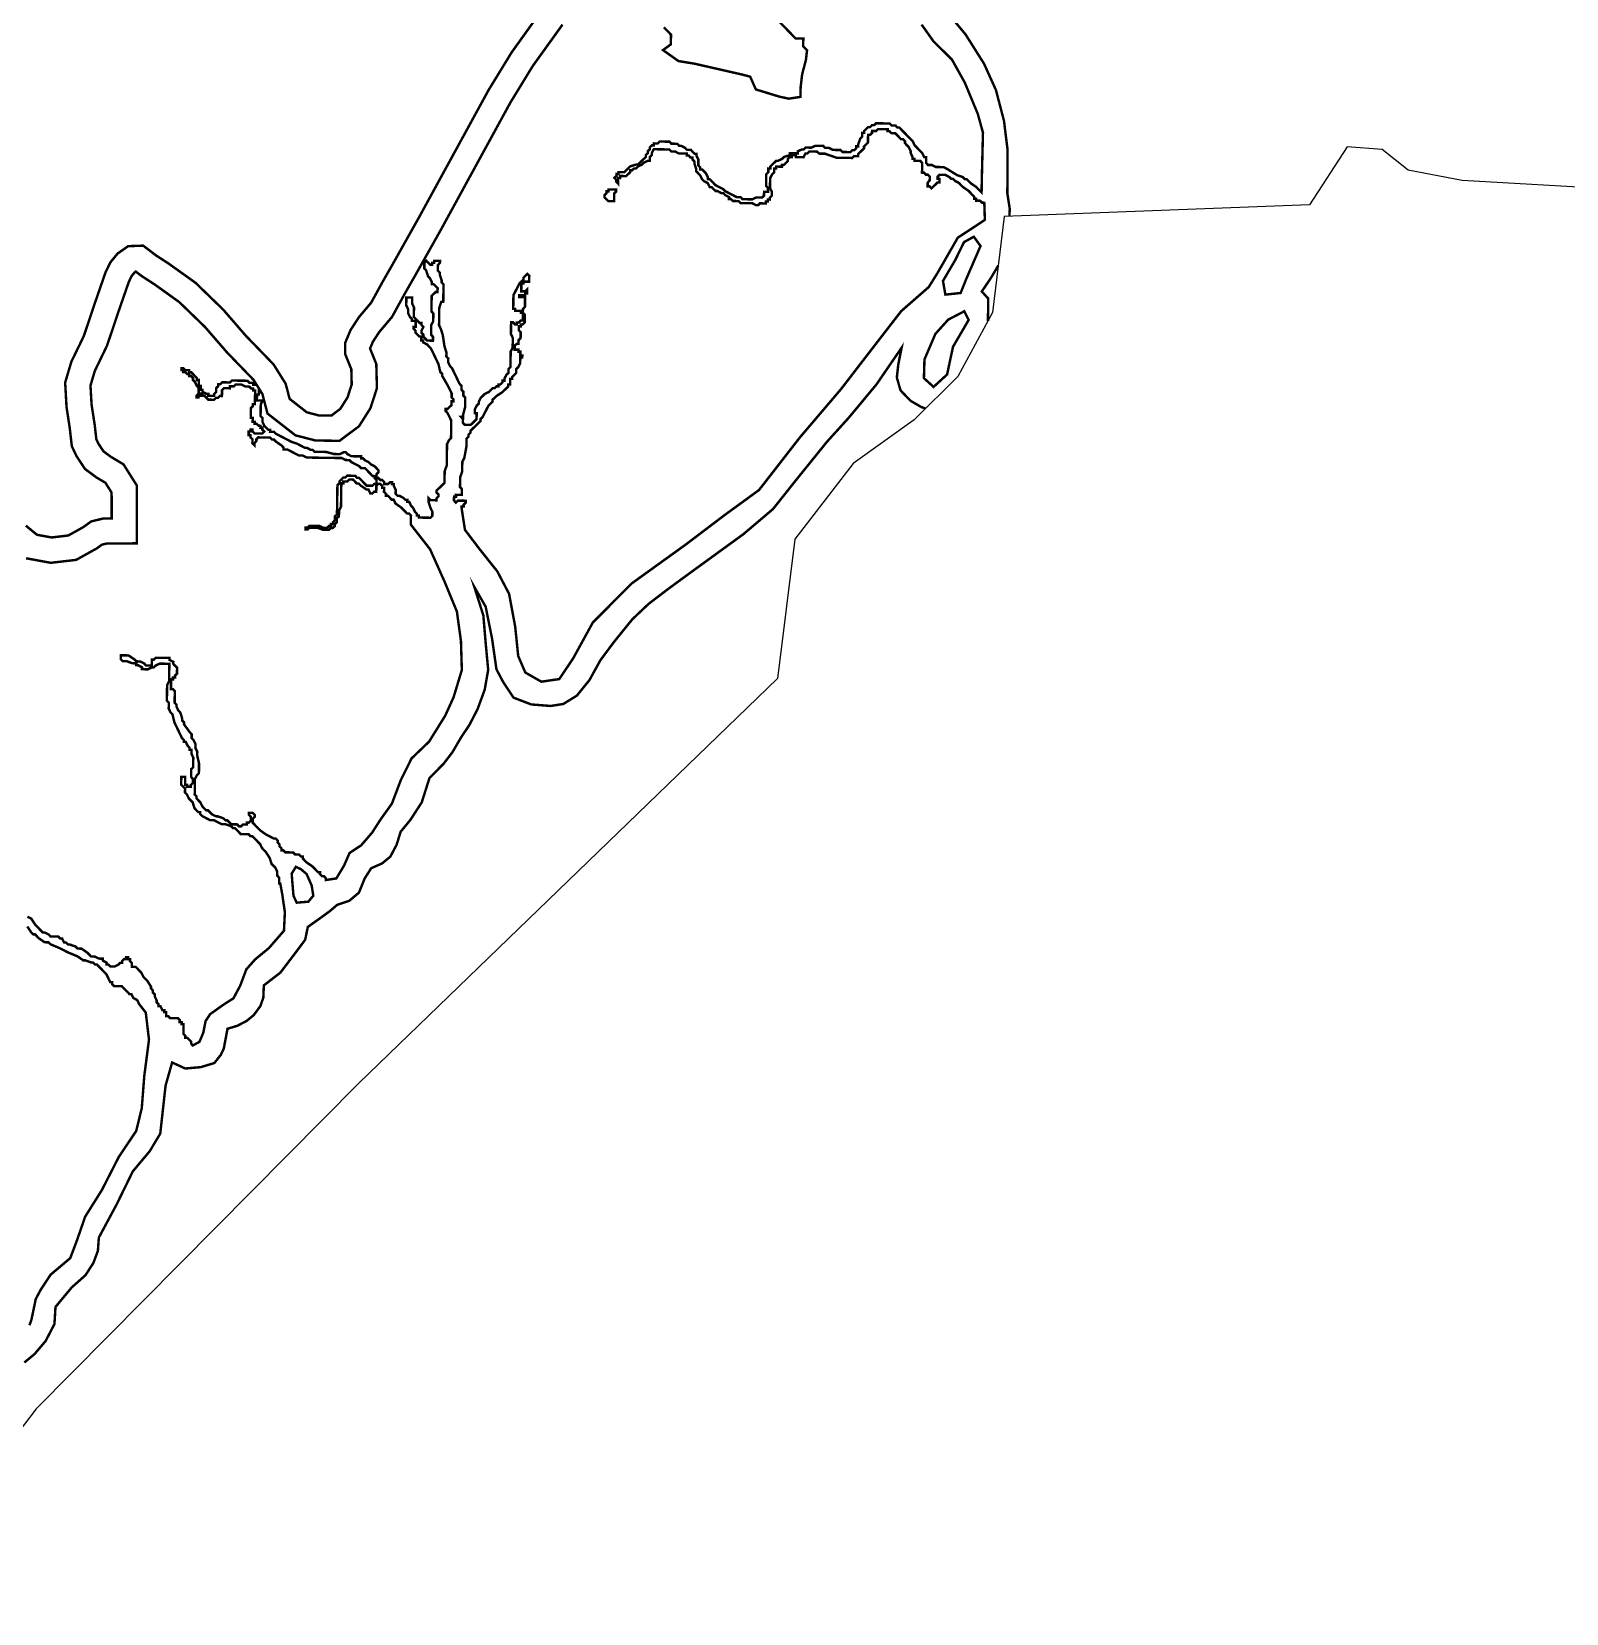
# Model space of a CAD drawing. Header units: metres. Extents: x 266585 to 279238, y 2117616 to 2127268.
# Drawn here: x 269772 to 272911, y 2119114 to 2122351 of the extents above; entities that cross this region are included whole.
import ezdxf

# ---------------------------------------------------------------- set-up
doc = ezdxf.new("R2010")
doc.units = ezdxf.units.M
doc.layers.add('MANGROOVE BUFFER ZONE', color=120, linetype='Continuous')
doc.layers.add('village', color=3, linetype='Continuous')

msp = doc.modelspace()

# ---------------------------------------------------------------- linework, layer by layer
at = {"layer": 'MANGROOVE BUFFER ZONE', "const_width": 5, "flags": 128}
for points in [[(271772.1, 2121972.9), (271772.8, 2121988.1), (271767.8, 2122020.4), (271768.4, 2122059.8), (271768.2, 2122110.1), (271761, 2122168.3), (271744.5, 2122231.4), (271720, 2122285.5), (271682.5, 2122344.9), (271636, 2122400.7)], [(270812.7, 2122390.4), (270754, 2122308.7), (270706.7, 2122231.4), (270564.2, 2121970.6), (270510, 2121874.1), (270489.9, 2121839), (270466.5, 2121796.3), (270441.6, 2121766.8), (270424.4, 2121740.5), (270413.3, 2121714.1), (270413, 2121691.7), (270425.8, 2121660), (270426.6, 2121628.7), (270418, 2121602.3), (270403.1, 2121578.8), (270384.9, 2121565.1), (270359.2, 2121565.5), (270334.7, 2121571.9), (270299.6, 2121599.3), (270291.6, 2121630.1), (270266.8, 2121669.8), (270209.7, 2121728.8), (270163.7, 2121782), (270106.8, 2121837.1), (270051.3, 2121876.7), (270026.3, 2121892.9), (270000, 2121912.9), (269969.3, 2121911.8), (269947.6, 2121896.6), (269932.8, 2121878.5), (269923, 2121858.3), (269900.6, 2121793.6), (269878.5, 2121727.8), (269853, 2121675.2), (269840.4, 2121632.7), (269843.2, 2121582.7), (269849.8, 2121539.6), (269854, 2121502.6), (269863.3, 2121482.8), (269880.9, 2121456), (269904.9, 2121438.3), (269922.8, 2121427.6), (269935.4, 2121407.6), (269935.6, 2121354.8), (269919.2, 2121354.8), (269893.5, 2121348.5), (269877.2, 2121336.7), (269846.8, 2121319.8), (269812.7, 2121315.8), (269782.7, 2121321.3), (269759.9, 2121340)], [(269760.4, 2121273.2), (269810.9, 2121263.9), (269862.9, 2121269.9), (269904.9, 2121293.3), (269915.4, 2121300.9), (269925.5, 2121303.4), (269987.2, 2121303.7), (269986.8, 2121422.5), (269959.7, 2121465.4), (269933.4, 2121481.2), (269918.8, 2121492), (269908.3, 2121507.9), (269904.2, 2121516.7), (269900.8, 2121546.4), (269894.4, 2121588), (269892.2, 2121626.6), (269901.1, 2121656.6), (269926.1, 2121708.4), (269949.2, 2121777), (269970.6, 2121838.7), (269976.4, 2121850.7), (269982.9, 2121858.5), (269984.8, 2121859.9), (269996.7, 2121850.8), (270022.4, 2121834.2), (270073.7, 2121797.5), (270126.3, 2121746.6), (270171.8, 2121694.1), (270226, 2121638), (270232.1, 2121628.2), (270243.8, 2121609.5), (270254.3, 2121569.4), (270311.4, 2121524.8), (270352.3, 2121514.2), (270401.6, 2121513.5), (270441.5, 2121543.3), (270464.9, 2121580.2), (270478.2, 2121621.2), (270476.9, 2121670.7), (270464.1, 2121702.4), (270470, 2121716.3), (270482.9, 2121736.1), (270509.1, 2121767.1), (270534.7, 2121813.8), (270554.7, 2121848.7), (270609.2, 2121945.7), (270751.2, 2122205.6), (270796.8, 2122280.2), (270857.9, 2122365.2)], [(271592.5, 2122365.2), (271616.8, 2122330.9), (271654.5, 2122293.7), (271680.8, 2122246.5), (271707.3, 2122182.8), (271718, 2122144.1), (271716.8, 2122095.4), (271715.6, 2122048), (271715.2, 2122021.7), (271704.4, 2122032.8), (271692.6, 2122040.9), (271688.7, 2122045), (271684.7, 2122049), (271680.8, 2122049.1), (271676.8, 2122053.1), (271664.9, 2122057.3), (271645.2, 2122069.5), (271637.3, 2122073.6), (271633.3, 2122073.6), (271629.4, 2122073.7), (271621.4, 2122073.8), (271613.5, 2122077.9), (271609.5, 2122078), (271605.5, 2122078), (271601.6, 2122082.1), (271601.7, 2122086.1), (271601.7, 2122090), (271601.8, 2122094), (271597.8, 2122094.1), (271593.9, 2122102.1), (271590, 2122106.1), (271578.2, 2122118.3), (271574.4, 2122126.3), (271566.5, 2122134.4), (271562.6, 2122138.4), (271554.8, 2122146.5), (271550.8, 2122150.5), (271546.9, 2122154.6), (271542.9, 2122154.6), (271539, 2122158.7), (271535, 2122158.7), (271531, 2122158.8), (271527.1, 2122162.8), (271523.1, 2122162.9), (271519.2, 2122162.9), (271515.2, 2122163), (271511.2, 2122163.1), (271507.2, 2122163.1), (271503.2, 2122163.2), (271499.3, 2122163.2), (271495.2, 2122159.3), (271491.2, 2122159.4), (271487.2, 2122155.4), (271483.2, 2122155.5), (271479.2, 2122151.6), (271475.1, 2122147.6), (271475.1, 2122143.7), (271471.1, 2122143.7), (271471, 2122139.7), (271471, 2122135.8), (271466.9, 2122131.8), (271462.8, 2122120), (271462.7, 2122116), (271458.7, 2122116), (271458.7, 2122112), (271454.6, 2122108.1), (271450.7, 2122108.2), (271446.6, 2122104.3), (271442.6, 2122104.3), (271438.7, 2122104.4), (271434.7, 2122104.4), (271430.7, 2122104.5), (271426.8, 2122108.5), (271418.8, 2122108.6), (271410.9, 2122108.8), (271403, 2122112.9), (271395, 2122113), (271391.1, 2122117), (271383.1, 2122117.1), (271379.1, 2122117.2), (271375.1, 2122117.2), (271367.1, 2122113.4), (271359.2, 2122113.5), (271355.2, 2122113.6), (271351.1, 2122109.6), (271347.2, 2122109.7), (271339.1, 2122105.8), (271339.1, 2122101.8), (271335.1, 2122101.9), (271331.1, 2122102), (271327.1, 2122102), (271323.2, 2122102.1), (271323.1, 2122098.1), (271311.1, 2122094.3), (271307.1, 2122090.4), (271299, 2122086.5), (271295.1, 2122086.6), (271291, 2122082.6), (271287, 2122078.7), (271282.9, 2122074.8), (271282.9, 2122070.8), (271278.9, 2122070.9), (271278.8, 2122062.9), (271274.7, 2122059), (271274.6, 2122051), (271274.6, 2122047), (271274.5, 2122043.1), (271274.5, 2122039.1), (271274.4, 2122035.1), (271278.3, 2122031), (271278.3, 2122027.1), (271278.2, 2122023.1), (271274.2, 2122023.1), (271270.2, 2122023.2), (271270.1, 2122015.2), (271266.1, 2122011.3), (271262.1, 2122011.4), (271258.1, 2122011.4), (271254.1, 2122011.5), (271246.1, 2122007.6), (271238.2, 2122007.7), (271234.2, 2122007.8), (271230.2, 2122007.9), (271226.2, 2122007.9), (271222.3, 2122012), (271214.3, 2122012.1), (271198.5, 2122020.3), (271190.6, 2122024.4), (271186.7, 2122028.4), (271178.8, 2122032.5), (271170.9, 2122036.6), (271163, 2122044.7), (271159.1, 2122048.7), (271155.1, 2122048.8), (271155.2, 2122052.8), (271151.3, 2122060.8), (271147.4, 2122064.8), (271143.5, 2122068.9), (271139.5, 2122068.9), (271139.6, 2122072.9), (271135.6, 2122076.9), (271135.7, 2122080.9), (271135.8, 2122088.9), (271131.9, 2122096.9), (271132, 2122100.9), (271128, 2122100.9), (271124.1, 2122105), (271120.2, 2122109), (271112.2, 2122109.1), (271108.3, 2122113.2), (271100.4, 2122117.3), (271096.4, 2122117.3), (271092.5, 2122121.4), (271088.5, 2122121.4), (271080.5, 2122121.6), (271076.6, 2122125.6), (271072.6, 2122125.7), (271068.7, 2122125.7), (271064.7, 2122125.8), (271060.7, 2122125.8), (271056.7, 2122125.9), (271052.7, 2122122), (271048.7, 2122122), (271044.7, 2122122.1), (271044.7, 2122118.1), (271040.7, 2122118.2), (271036.6, 2122114.2), (271036.6, 2122110.3), (271032.5, 2122106.3), (271032.5, 2122102.3), (271028.4, 2122098.4), (271028.4, 2122094.4), (271024.3, 2122090.5), (271020.3, 2122086.6), (271016.3, 2122082.7), (271012.2, 2122078.7), (271008.2, 2122078.8), (270996.2, 2122075), (270992.2, 2122071.1), (270988.2, 2122067.2), (270984.1, 2122063.2), (270976.2, 2122063.3), (270972.2, 2122063.4), (270972.1, 2122059.4), (270968.1, 2122059.5), (270968.1, 2122055.5), (270964, 2122051.6), (270968, 2122047.5), (270967.9, 2122043.6), (270971.8, 2122039.5), (270971.9, 2122043.5), (270971.9, 2122047.5), (270972, 2122051.5), (270976, 2122051.4), (270976, 2122055.4), (270980, 2122055.3), (270988, 2122055.2), (270992, 2122059.1), (270996.1, 2122063.1), (270996.1, 2122067), (271000.1, 2122067), (271004.1, 2122070.9), (271008.1, 2122070.8), (271012.2, 2122074.8), (271020.2, 2122078.6), (271024.2, 2122082.6), (271032.2, 2122086.4), (271036.2, 2122086.4), (271036.3, 2122090.3), (271036.3, 2122094.3), (271040.4, 2122098.2), (271040.4, 2122102.2), (271044.5, 2122110.1), (271048.5, 2122110.1), (271056.5, 2122110), (271068.4, 2122109.8), (271072.4, 2122109.7), (271076.4, 2122109.7), (271080.3, 2122105.6), (271084.3, 2122105.6), (271088.3, 2122105.5), (271096.2, 2122101.4), (271100.2, 2122101.4), (271108.1, 2122101.2), (271112.1, 2122101.2), (271112, 2122097.2), (271116, 2122097.1), (271119.9, 2122093.1), (271123.9, 2122093), (271123.9, 2122089.1), (271127.8, 2122085), (271127.7, 2122081), (271131.5, 2122069), (271131.5, 2122065.1), (271135.4, 2122061), (271139.3, 2122057), (271143.2, 2122049), (271147.1, 2122044.9), (271155, 2122040.8), (271158.9, 2122032.8), (271162.9, 2122032.7), (271166.8, 2122028.7), (271170.7, 2122024.7), (271174.7, 2122024.6), (271182.6, 2122020.5), (271186.6, 2122020.4), (271190.5, 2122016.4), (271198.4, 2122012.3), (271198.3, 2122008.3), (271202.3, 2122008.3), (271206.2, 2122004.2), (271214.2, 2122004.1), (271218.2, 2122004), (271222.1, 2122000), (271230.1, 2121999.9), (271234.1, 2121999.8), (271246, 2121999.7), (271253.9, 2121995.6), (271257.9, 2121995.5), (271261.9, 2121999.4), (271269.9, 2121999.3), (271273.9, 2121999.3), (271273.9, 2122003.2), (271277.9, 2122003.2), (271278, 2122007.2), (271281.9, 2122007.1), (271282, 2122011.1), (271286, 2122015), (271286.1, 2122019), (271286.2, 2122023), (271282.3, 2122031), (271282.4, 2122035), (271282.4, 2122039), (271282.5, 2122046.9), (271282.6, 2122050.9), (271286.7, 2122058.8), (271290.7, 2122062.7), (271290.8, 2122070.7), (271294.8, 2122070.6), (271294.9, 2122074.6), (271298.9, 2122074.6), (271306.8, 2122074.4), (271306.9, 2122078.4), (271310.9, 2122078.4), (271314.9, 2122082.3), (271318.9, 2122086.2), (271319, 2122090.2), (271323, 2122094.1), (271327, 2122094.1), (271327.1, 2122098), (271331.1, 2122098), (271335, 2122097.9), (271335, 2122093.9), (271339, 2122093.9), (271342.9, 2122093.8), (271346.9, 2122093.8), (271350.9, 2122093.7), (271355, 2122101.6), (271359, 2122101.6), (271363, 2122105.5), (271367, 2122105.4), (271371, 2122105.4), (271375, 2122105.3), (271378.9, 2122105.2), (271382.9, 2122101.2), (271394.8, 2122101), (271406.7, 2122096.9), (271418.6, 2122092.7), (271422.6, 2122092.7), (271426.5, 2122092.6), (271430.5, 2122092.5), (271434.5, 2122092.5), (271442.5, 2122092.4), (271450.4, 2122092.3), (271454.5, 2122096.2), (271458.5, 2122096.1), (271462.4, 2122096.1), (271462.5, 2122100), (271466.5, 2122104), (271470.6, 2122107.9), (271474.6, 2122111.8), (271474.7, 2122115.8), (271478.7, 2122119.7), (271482.7, 2122123.6), (271482.8, 2122127.6), (271482.9, 2122131.6), (271482.9, 2122135.6), (271483, 2122139.6), (271487, 2122139.5), (271491, 2122143.4), (271491.1, 2122147.4), (271495, 2122147.4), (271499, 2122147.3), (271503.1, 2122151.2), (271507, 2122151.2), (271511, 2122151.1), (271515, 2122151), (271519, 2122151), (271523, 2122150.9), (271522.9, 2122147), (271526.9, 2122146.9), (271530.8, 2122142.9), (271538.8, 2122142.7), (271542.7, 2122138.7), (271550.5, 2122130.6), (271554.5, 2122130.6), (271558.4, 2122126.5), (271558.4, 2122122.5), (271562.3, 2122118.5), (271566.2, 2122114.5), (271570.1, 2122106.4), (271570, 2122102.5), (271573.9, 2122094.4), (271573.8, 2122090.4), (271577.8, 2122090.4), (271577.8, 2122086.4), (271581.8, 2122086.4), (271589.7, 2122086.2), (271593.6, 2122082.2), (271593.6, 2122078.2), (271593.5, 2122074.2), (271593.5, 2122070.2), (271593.4, 2122066.3), (271593.3, 2122062.3), (271597.3, 2122062.2), (271601.3, 2122058.2), (271605.2, 2122058.1), (271609.2, 2122054.1), (271609.1, 2122050.1), (271609, 2122046.1), (271605, 2122042.2), (271604.9, 2122038.2), (271604.9, 2122034.2), (271608.9, 2122034.2), (271612.8, 2122030.1), (271616.8, 2122034.1), (271620.9, 2122038), (271624.9, 2122041.9), (271628.9, 2122041.9), (271628.9, 2122045.8), (271629, 2122049.8), (271625, 2122049.9), (271625.1, 2122053.9), (271629.1, 2122057.8), (271633.1, 2122057.7), (271637.1, 2122057.7), (271641.1, 2122057.6), (271649, 2122053.5), (271652.9, 2122049.5), (271656.9, 2122049.4), (271660.8, 2122045.4), (271668.7, 2122041.3), (271676.5, 2122033.2), (271688.4, 2122025.1), (271696.2, 2122017), (271700.1, 2122012.9), (271700.1, 2122009), (271704.1, 2122008.9), (271704, 2122004.9), (271708, 2122004.9), (271712, 2122004.8), (271715.9, 2122000.8), (271720.7, 2122000.7), (271721.9, 2121965.6), (271704.9, 2121954.3), (271666.5, 2121929.2), (271624.7, 2121856.4), (271607, 2121828.1), (271550.5, 2121778.6), (271491.5, 2121702.3), (271428, 2121619.8), (271343.4, 2121520.4), (271259.8, 2121412.8), (271188.7, 2121361), (271111.2, 2121302.2), (270999.6, 2121221.8), (270919.9, 2121141.8), (270879.7, 2121068.5), (270851.2, 2121026), (270814.6, 2121020.7), (270781.7, 2121039.4), (270767.2, 2121073.3), (270761.1, 2121132.9), (270748.6, 2121200.3), (270724.6, 2121246.2), (270686.7, 2121293.9), (270658.3, 2121331.3), (270651.5, 2121375.1), (270651.6, 2121379.1), (270655.6, 2121379), (270655.6, 2121383), (270659.7, 2121387), (270659.7, 2121390.9), (270655.7, 2121391), (270651.8, 2121391), (270647.8, 2121391.1), (270643.8, 2121391.2), (270639.8, 2121387.2), (270635.8, 2121391.3), (270635.9, 2121395.3), (270636, 2121399.2), (270639.9, 2121399.2), (270640, 2121403.2), (270644, 2121403.1), (270648, 2121403.1), (270651.9, 2121403), (270652, 2121407), (270652, 2121411), (270652.1, 2121414.9), (270648.2, 2121419), (270648.2, 2121423), (270648.3, 2121426.9), (270648.4, 2121430.9), (270648.5, 2121438.9), (270652.6, 2121450.8), (270652.7, 2121458.7), (270652.9, 2121470.7), (270657, 2121478.6), (270661.4, 2121502.4), (270661.5, 2121514.4), (270661.6, 2121518.3), (270665.6, 2121522.3), (270665.7, 2121526.3), (270669.7, 2121530.2), (270669.8, 2121534.2), (270673.8, 2121538.1), (270685.9, 2121549.9), (270690, 2121553.8), (270690, 2121557.8), (270694.1, 2121561.7), (270706.4, 2121585.4), (270710.4, 2121589.3), (270714.4, 2121593.2), (270714.5, 2121597.2), (270718.5, 2121601.1), (270722.6, 2121605.1), (270734.6, 2121612.9), (270742.7, 2121620.7), (270746.8, 2121624.6), (270746.8, 2121628.6), (270750.8, 2121628.6), (270750.9, 2121632.5), (270751, 2121640.5), (270755, 2121640.4), (270755, 2121644.4), (270759.1, 2121648.3), (270763.1, 2121652.3), (270763.2, 2121660.2), (270767.2, 2121664.2), (270771.3, 2121672.1), (270771.4, 2121676), (270771.5, 2121680), (270771.5, 2121684), (270775.5, 2121684), (270775.6, 2121687.9), (270771.6, 2121688), (270771.6, 2121692), (270771.7, 2121696), (270767.7, 2121696), (270767.8, 2121700), (270763.8, 2121700.1), (270759.8, 2121700.1), (270759.9, 2121704.1), (270759.9, 2121708.1), (270764, 2121712), (270767.9, 2121711.9), (270768, 2121715.9), (270768.1, 2121719.9), (270772.1, 2121723.8), (270772.2, 2121727.8), (270772.2, 2121731.8), (270772.3, 2121735.8), (270768.4, 2121739.8), (270768.4, 2121743.8), (270768.5, 2121747.8), (270772.4, 2121747.7), (270772.5, 2121751.7), (270776.5, 2121751.6), (270780.5, 2121755.6), (270780.6, 2121759.5), (270780.6, 2121763.5), (270780.7, 2121767.5), (270780.8, 2121771.5), (270776.8, 2121775.5), (270776.8, 2121771.5), (270776.7, 2121767.6), (270776.7, 2121763.6), (270776.6, 2121759.6), (270772.6, 2121759.7), (270768.6, 2121755.7), (270764.6, 2121755.8), (270764.5, 2121751.8), (270760.6, 2121751.9), (270756.6, 2121755.9), (270752.7, 2121756), (270752.6, 2121752), (270752.5, 2121748), (270752.5, 2121744), (270752.4, 2121736.1), (270752.3, 2121732.1), (270756.2, 2121724.1), (270756.1, 2121716.1), (270756, 2121712.1), (270755.9, 2121708.1), (270755.9, 2121704.2), (270751.8, 2121696.2), (270751.7, 2121692.3), (270751.7, 2121688.3), (270751.6, 2121680.3), (270751.5, 2121676.3), (270751.4, 2121668.4), (270751.3, 2121664.4), (270747.3, 2121660.5), (270747.2, 2121652.5), (270743.1, 2121648.6), (270739, 2121640.7), (270739, 2121636.7), (270735, 2121636.8), (270734.9, 2121632.8), (270730.9, 2121628.8), (270726.9, 2121628.9), (270726.9, 2121624.9), (270722.9, 2121625), (270718.8, 2121621.1), (270714.9, 2121621.1), (270710.8, 2121617.2), (270706.8, 2121613.3), (270698.8, 2121609.4), (270694.7, 2121605.5), (270690.7, 2121601.6), (270686.6, 2121593.7), (270686.5, 2121589.7), (270682.5, 2121585.7), (270678.4, 2121577.8), (270678.3, 2121573.9), (270678.3, 2121569.9), (270682.2, 2121569.8), (270682.2, 2121565.8), (270682.1, 2121561.9), (270682.1, 2121557.9), (270678, 2121554), (270674, 2121550), (270670, 2121546.1), (270666, 2121546.2), (270662, 2121546.2), (270658, 2121546.3), (270654.1, 2121550.3), (270654.1, 2121554.3), (270654.2, 2121558.3), (270650.3, 2121562.3), (270654.3, 2121562.3), (270654.3, 2121566.2), (270658.5, 2121582.1), (270658.6, 2121586.1), (270658.7, 2121590.1), (270658.7, 2121594.1), (270658.8, 2121602), (270654.9, 2121606.1), (270655, 2121614), (270651.1, 2121618.1), (270651.2, 2121626), (270647.3, 2121630.1), (270643.4, 2121638.1), (270639.6, 2121646.1), (270631.8, 2121662.2), (270627.9, 2121666.2), (270624, 2121674.2), (270624.2, 2121682.2), (270620.2, 2121686.2), (270620.4, 2121694.2), (270616.5, 2121706.2), (270612.9, 2121730.1), (270609.1, 2121742.1), (270605.2, 2121750.2), (270605.4, 2121758.1), (270605.4, 2121762.1), (270605.5, 2121770.1), (270605.7, 2121778), (270605.7, 2121782), (270605.8, 2121786), (270609.9, 2121797.9), (270613.9, 2121797.8), (270614, 2121801.8), (270614, 2121805.8), (270614.1, 2121809.8), (270614.2, 2121817.7), (270614.3, 2121821.7), (270614.3, 2121825.7), (270614.4, 2121833.7), (270610.5, 2121837.7), (270610.6, 2121841.7), (270606.8, 2121853.7), (270606.8, 2121857.7), (270602.9, 2121861.7), (270603, 2121865.7), (270603, 2121869.7), (270603.1, 2121873.7), (270607.1, 2121877.6), (270607.2, 2121881.6), (270603.2, 2121881.6), (270599.2, 2121881.7), (270595.2, 2121881.7), (270595.2, 2121877.8), (270591.2, 2121877.8), (270591.1, 2121873.8), (270587.1, 2121873.9), (270583.2, 2121877.9), (270579.3, 2121882), (270575.3, 2121878), (270575.2, 2121874.1), (270575.1, 2121870.1), (270575.1, 2121866.1), (270579, 2121862.1), (270582.8, 2121850.1), (270586.7, 2121846), (270590.6, 2121838), (270590.5, 2121834), (270594.5, 2121834), (270598.4, 2121829.9), (270602.4, 2121825.9), (270602.3, 2121821.9), (270602.3, 2121817.9), (270598.3, 2121818), (270594.2, 2121814), (270590.2, 2121810.1), (270590.1, 2121806.1), (270590.1, 2121802.2), (270590, 2121798.2), (270590, 2121794.2), (270589.9, 2121790.2), (270589.7, 2121778.3), (270593.6, 2121774.2), (270593.6, 2121770.2), (270593.5, 2121766.3), (270593.4, 2121758.3), (270589.3, 2121750.4), (270589.2, 2121742.4), (270589.1, 2121738.4), (270589.1, 2121734.5), (270589, 2121730.5), (270593, 2121726.4), (270592.9, 2121722.5), (270592.8, 2121718.5), (270588.9, 2121718.5), (270584.9, 2121718.6), (270580.9, 2121718.7), (270577, 2121722.7), (270573, 2121726.7), (270573.1, 2121730.7), (270569.2, 2121734.8), (270569.2, 2121738.7), (270573.3, 2121746.6), (270569.4, 2121750.7), (270569.5, 2121754.7), (270565.5, 2121754.7), (270561.6, 2121758.8), (270557.6, 2121762.8), (270553.7, 2121766.8), (270553.8, 2121770.8), (270553.9, 2121778.8), (270554, 2121782.8), (270554, 2121786.8), (270550.1, 2121794.8), (270550.2, 2121798.8), (270550.3, 2121802.7), (270550.3, 2121806.7), (270546.3, 2121806.8), (270542.4, 2121806.8), (270538.4, 2121806.9), (270538.3, 2121802.9), (270538.3, 2121798.9), (270538.2, 2121794.9), (270538.1, 2121791), (270542, 2121782.9), (270541.9, 2121775), (270545.8, 2121767), (270549.7, 2121762.9), (270549.6, 2121758.9), (270553.6, 2121758.9), (270557.6, 2121758.8), (270557.5, 2121754.8), (270557.5, 2121750.9), (270557.4, 2121746.9), (270553.4, 2121746.9), (270553.4, 2121743), (270557.3, 2121738.9), (270557.2, 2121734.9), (270561.2, 2121730.9), (270565.1, 2121726.9), (270569.1, 2121726.8), (270568.9, 2121718.8), (270572.9, 2121718.8), (270572.9, 2121714.8), (270580.8, 2121710.7), (270584.7, 2121706.7), (270588.6, 2121702.6), (270592.5, 2121694.6), (270596.4, 2121686.6), (270600.2, 2121678.5), (270604.1, 2121670.5), (270607.8, 2121654.5), (270611.8, 2121650.5), (270611.7, 2121646.5), (270623.3, 2121626.4), (270627.2, 2121618.4), (270631.1, 2121610.4), (270631, 2121606.4), (270631, 2121602.4), (270634.9, 2121598.4), (270634.8, 2121594.4), (270630.8, 2121594.5), (270630.8, 2121590.5), (270630.7, 2121586.5), (270626.7, 2121582.6), (270622.6, 2121578.7), (270618.7, 2121578.7), (270618.6, 2121574.7), (270622.5, 2121570.7), (270626.4, 2121562.7), (270630.3, 2121554.6), (270630.1, 2121546.7), (270630.1, 2121542.7), (270630, 2121534.7), (270629.9, 2121526.8), (270629.7, 2121518.8), (270625.7, 2121514.9), (270621.6, 2121507), (270621.5, 2121503), (270621.5, 2121499), (270621.4, 2121491.1), (270621.3, 2121487.1), (270621.2, 2121483.1), (270621.1, 2121475.1), (270621.1, 2121471.1), (270621, 2121467.2), (270621, 2121463.2), (270616.8, 2121451.3), (270616.7, 2121447.3), (270616.6, 2121439.4), (270616.6, 2121435.4), (270616.5, 2121431.4), (270616.5, 2121427.4), (270612.4, 2121423.5), (270608.4, 2121419.6), (270604.3, 2121415.6), (270600.3, 2121411.7), (270600.2, 2121407.7), (270604.2, 2121403.7), (270604.1, 2121399.7), (270600.1, 2121395.8), (270600, 2121391.8), (270596, 2121391.9), (270592, 2121391.9), (270588.1, 2121392), (270584.1, 2121396), (270584.1, 2121392), (270584, 2121388.1), (270587.8, 2121376.1), (270591.7, 2121368), (270591.6, 2121364.1), (270591.6, 2121360.1), (270587.5, 2121356.1), (270583.6, 2121356.2), (270579.6, 2121356.3), (270575.6, 2121356.3), (270571.6, 2121356.4), (270567.6, 2121356.4), (270563.7, 2121356.5), (270563.7, 2121360.5), (270559.7, 2121360.5), (270559.8, 2121364.5), (270555.9, 2121368.6), (270552, 2121376.6), (270548.1, 2121380.6), (270544.2, 2121388.6), (270540.2, 2121388.7), (270540.3, 2121392.7), (270536.3, 2121392.7), (270532.4, 2121396.8), (270524.5, 2121400.9), (270520.5, 2121400.9), (270516.6, 2121405), (270516.6, 2121409), (270516.7, 2121412.9), (270512.8, 2121421), (270512.9, 2121424.9), (270508.9, 2121425), (270509, 2121429), (270505, 2121429), (270500.9, 2121425.1), (270497, 2121425.2), (270493, 2121425.2), (270493, 2121429.2), (270489.1, 2121433.3), (270485.1, 2121433.3), (270481.2, 2121437.4), (270477.2, 2121437.4), (270477.3, 2121441.4), (270477.3, 2121445.4), (270481.4, 2121449.3), (270481.4, 2121453.3), (270477.5, 2121457.3), (270473.6, 2121461.4), (270465.7, 2121465.5), (270461.8, 2121469.5), (270453.9, 2121473.6), (270449.9, 2121477.6), (270446, 2121477.7), (270446, 2121481.7), (270442, 2121481.7), (270434.1, 2121481.8), (270430.1, 2121481.9), (270426.1, 2121482), (270418.2, 2121486.1), (270414.3, 2121490.1), (270410.3, 2121490.2), (270402.3, 2121486.3), (270398.3, 2121486.4), (270390.3, 2121486.5), (270374.5, 2121490.7), (270362.5, 2121490.9), (270350.6, 2121491), (270346.7, 2121495.1), (270342.7, 2121495.1), (270334.8, 2121499.2), (270330.8, 2121499.3), (270315, 2121507.5), (270303.1, 2121511.6), (270279.4, 2121523.9), (270271.5, 2121528), (270267.6, 2121532.1), (270263.6, 2121532.1), (270259.6, 2121532.2), (270259.7, 2121536.2), (270255.7, 2121536.2), (270251.8, 2121540.3), (270247.8, 2121544.3), (270244, 2121552.3), (270244, 2121556.3), (270244.1, 2121560.3), (270240.2, 2121564.3), (270240.2, 2121568.3), (270240.3, 2121572.3), (270240.3, 2121576.3), (270240.4, 2121580.3), (270240.5, 2121588.2), (270244.6, 2121596.1), (270240.6, 2121596.2), (270236.7, 2121596.2), (270232.7, 2121596.3), (270232.7, 2121600.3), (270232.8, 2121604.3), (270232.8, 2121608.3), (270236.8, 2121608.2), (270236.9, 2121612.2), (270236.9, 2121616.2), (270237, 2121620.4), (270232.1, 2121628.2), (270225.2, 2121628.3), (270225.2, 2121632.3), (270221.3, 2121632.3), (270217.3, 2121632.4), (270213.4, 2121636.4), (270209.4, 2121636.5), (270205.4, 2121636.5), (270201.4, 2121636.6), (270193.4, 2121636.7), (270189.5, 2121636.8), (270185.5, 2121636.8), (270181.5, 2121636.9), (270177.5, 2121633), (270169.5, 2121633.1), (270165.5, 2121633.1), (270161.5, 2121633.2), (270157.5, 2121629.3), (270153.5, 2121629.3), (270153.5, 2121625.3), (270149.4, 2121621.4), (270149.3, 2121613.5), (270145.3, 2121609.5), (270145.2, 2121605.5), (270141.2, 2121605.6), (270137.2, 2121605.7), (270133.3, 2121605.7), (270133.3, 2121609.7), (270129.3, 2121609.8), (270121.4, 2121613.9), (270121.5, 2121617.8), (270117.5, 2121617.9), (270117.6, 2121621.9), (270117.6, 2121625.9), (270113.6, 2121625.9), (270113.8, 2121633.9), (270113.8, 2121637.9), (270109.8, 2121637.9), (270109.9, 2121641.9), (270106, 2121645.9), (270102.1, 2121650), (270098.1, 2121654), (270094.2, 2121654.1), (270094.2, 2121658.1), (270090.2, 2121658.1), (270086.2, 2121658.2), (270082.3, 2121662.2), (270078.3, 2121662.3), (270078.3, 2121658.3), (270082.3, 2121658.2), (270082.2, 2121654.3), (270086.2, 2121654.2), (270090.1, 2121650.2), (270094.1, 2121650.1), (270094, 2121646.1), (270098, 2121646.1), (270101.9, 2121642), (270101.9, 2121638), (270105.8, 2121634), (270109.7, 2121626), (270113.6, 2121621.9), (270113.5, 2121618), (270113.5, 2121614), (270113.4, 2121610), (270109.4, 2121606.1), (270109.3, 2121602.1), (270113.3, 2121602), (270113.4, 2121606), (270117.3, 2121606), (270117.4, 2121609.9), (270121.4, 2121609.9), (270121.3, 2121605.9), (270125.3, 2121605.8), (270129.2, 2121601.8), (270133.1, 2121597.8), (270137.1, 2121597.7), (270141.1, 2121597.6), (270145.1, 2121597.6), (270149.1, 2121601.5), (270153.1, 2121601.5), (270157.1, 2121605.4), (270161.1, 2121605.3), (270161.2, 2121609.3), (270161.2, 2121613.3), (270161.3, 2121617.3), (270165.3, 2121621.2), (270169.3, 2121621.1), (270173.3, 2121621.1), (270177.3, 2121621), (270177.3, 2121625), (270185.3, 2121624.9), (270189.3, 2121628.8), (270193.3, 2121628.7), (270197.3, 2121628.7), (270201.3, 2121628.6), (270209.2, 2121624.5), (270213.2, 2121624.5), (270217.2, 2121624.4), (270221.1, 2121620.4), (270225.1, 2121620.3), (270225, 2121616.3), (270229, 2121616.3), (270228.9, 2121612.3), (270228.9, 2121608.3), (270228.8, 2121604.3), (270228.8, 2121600.3), (270228.7, 2121596.4), (270228.6, 2121592.4), (270228.6, 2121588.4), (270224.6, 2121588.5), (270224.5, 2121584.5), (270220.5, 2121580.6), (270220.4, 2121576.6), (270220.4, 2121572.6), (270220.3, 2121568.6), (270220.3, 2121564.6), (270220.2, 2121560.6), (270224.2, 2121560.6), (270224.1, 2121556.6), (270224.1, 2121552.6), (270228.1, 2121552.6), (270228, 2121548.6), (270232, 2121548.5), (270235.9, 2121544.5), (270239.9, 2121544.4), (270239.8, 2121540.4), (270243.8, 2121540.4), (270243.7, 2121536.4), (270247.7, 2121532.4), (270243.6, 2121528.4), (270239.6, 2121528.5), (270235.7, 2121528.6), (270231.7, 2121528.6), (270227.7, 2121528.7), (270223.8, 2121532.7), (270223.8, 2121536.7), (270219.9, 2121536.8), (270219.8, 2121532.8), (270215.8, 2121532.8), (270215.8, 2121528.8), (270215.7, 2121524.9), (270219.7, 2121524.8), (270219.6, 2121520.8), (270223.5, 2121516.8), (270223.5, 2121512.8), (270223.4, 2121508.8), (270227.4, 2121504.8), (270227.4, 2121508.8), (270231.5, 2121512.7), (270231.5, 2121516.7), (270235.5, 2121520.6), (270239.5, 2121520.5), (270243.5, 2121520.5), (270247.5, 2121520.4), (270251.5, 2121520.4), (270255.5, 2121520.3), (270259.4, 2121520.2), (270263.4, 2121516.2), (270267.3, 2121516.1), (270271.3, 2121512.1), (270283.1, 2121504), (270287, 2121499.9), (270287, 2121495.9), (270294.9, 2121495.8), (270302.8, 2121491.7), (270310.7, 2121487.6), (270318.6, 2121483.5), (270326.6, 2121483.4), (270334.5, 2121479.3), (270342.5, 2121479.2), (270350.4, 2121479.1), (270354.4, 2121479), (270362.4, 2121478.9), (270366.3, 2121478.9), (270378.3, 2121478.7), (270386.2, 2121478.6), (270390.2, 2121478.5), (270398.2, 2121478.4), (270406.2, 2121478.3), (270414.1, 2121474.2), (270422, 2121474.1), (270425.9, 2121470), (270433.8, 2121465.9), (270441.8, 2121461.8), (270445.7, 2121457.8), (270453.6, 2121457.7), (270457.6, 2121453.6), (270461.5, 2121449.6), (270465.4, 2121445.5), (270469.3, 2121441.5), (270473.3, 2121441.4), (270473.3, 2121437.5), (270477.2, 2121433.4), (270477.1, 2121429.4), (270477.1, 2121425.5), (270473.1, 2121425.5), (270469, 2121421.6), (270465.1, 2121421.7), (270461.1, 2121421.7), (270457.1, 2121421.8), (270453.2, 2121425.8), (270449.2, 2121429.9), (270445.3, 2121433.9), (270441.4, 2121437.9), (270437.4, 2121438), (270433.5, 2121442), (270429.5, 2121442.1), (270425.5, 2121442.1), (270421.6, 2121442.2), (270417.6, 2121442.3), (270413.5, 2121438.3), (270409.6, 2121438.4), (270405.5, 2121434.5), (270401.5, 2121430.6), (270401.4, 2121426.6), (270397.4, 2121422.6), (270397.3, 2121418.7), (270397.3, 2121414.7), (270397.1, 2121406.7), (270397.1, 2121402.7), (270396.9, 2121390.8), (270396.9, 2121386.8), (270396.8, 2121382.8), (270396.7, 2121374.9), (270396.6, 2121370.9), (270396.5, 2121362.9), (270392.5, 2121359), (270392.3, 2121351), (270388.3, 2121347.1), (270388.2, 2121343.1), (270384.3, 2121343.2), (270384.2, 2121339.2), (270380.2, 2121339.3), (270376.2, 2121335.3), (270372.2, 2121335.4), (270368.2, 2121335.5), (270360.3, 2121339.6), (270356.3, 2121339.6), (270348.4, 2121339.7), (270344.4, 2121339.8), (270340.4, 2121339.8), (270336.4, 2121335.9), (270332.4, 2121336), (270332.3, 2121332), (270336.3, 2121331.9), (270340.4, 2121335.9), (270344.3, 2121335.8), (270348.3, 2121335.7), (270352.3, 2121335.7), (270356.3, 2121335.6), (270368.2, 2121331.5), (270372.2, 2121331.4), (270376.1, 2121331.4), (270380.1, 2121331.3), (270384.2, 2121335.2), (270388.1, 2121335.2), (270392.2, 2121339.1), (270392.2, 2121343.1), (270396.3, 2121347), (270396.4, 2121355), (270400.4, 2121358.9), (270400.5, 2121362.9), (270400.6, 2121370.8), (270404.7, 2121378.7), (270404.8, 2121382.7), (270404.8, 2121386.7), (270405.1, 2121406.6), (270405.2, 2121410.6), (270405.2, 2121414.6), (270405.3, 2121422.5), (270405.4, 2121426.5), (270409.4, 2121426.5), (270409.4, 2121430.4), (270413.4, 2121430.4), (270417.4, 2121430.3), (270421.4, 2121434.2), (270425.4, 2121434.2), (270429.4, 2121434.1), (270433.3, 2121430.1), (270437.2, 2121426), (270441.2, 2121426), (270445.1, 2121421.9), (270457, 2121413.8), (270461, 2121413.8), (270464.8, 2121405.7), (270468.8, 2121405.7), (270472.8, 2121409.6), (270476.8, 2121409.5), (270476.9, 2121413.5), (270476.9, 2121417.5), (270477, 2121421.5), (270481, 2121425.4), (270485, 2121425.3), (270488.9, 2121421.3), (270488.9, 2121417.3), (270492.9, 2121417.3), (270492.7, 2121409.3), (270496.7, 2121405.3), (270496.6, 2121401.3), (270500.6, 2121401.2), (270508.4, 2121393.1), (270512.4, 2121393.1), (270516.3, 2121385.1), (270528.1, 2121376.9), (270532, 2121372.9), (270536, 2121368.8), (270539.9, 2121364.8), (270543.9, 2121364.7), (270547.8, 2121360.7), (270547.7, 2121356.7), (270547.7, 2121352.7), (270547.6, 2121348.8), (270547.6, 2121344.8), (270547.5, 2121342.1), (270586.9, 2121291.7), (270616, 2121226.7), (270641.8, 2121164.2), (270650.1, 2121103.5), (270651.9, 2121044.5), (270635, 2120988.8), (270617.8, 2120951), (270584.8, 2120897.9), (270549, 2120863.6), (270526.8, 2120818.7), (270508.9, 2120771.3), (270486.5, 2120740), (270468.4, 2120711.9), (270446, 2120685.9), (270422.2, 2120670.2), (270411.1, 2120644.7), (270395.2, 2120618.1), (270373.6, 2120614.9), (270373.7, 2120618.5), (270369.8, 2120622.6), (270365.8, 2120622.6), (270361.8, 2120626.7), (270361.9, 2120630.6), (270357.9, 2120630.7), (270346.2, 2120642.8), (270334.3, 2120650.9), (270326.5, 2120659), (270326.5, 2120663), (270322.6, 2120663.1), (270318.6, 2120667.1), (270314.7, 2120667.2), (270310.7, 2120667.2), (270306.8, 2120671.3), (270298.8, 2120671.4), (270294.8, 2120671.4), (270290.8, 2120671.5), (270286.9, 2120675.5), (270282.9, 2120675.6), (270283, 2120679.6), (270279.1, 2120683.6), (270279.1, 2120687.6), (270275.2, 2120691.6), (270275.3, 2120695.6), (270271.3, 2120699.7), (270267.3, 2120699.7), (270259.4, 2120703.8), (270251.5, 2120707.9), (270239.7, 2120716.1), (270235.8, 2120720.1), (270231.9, 2120724.1), (270227.9, 2120728.2), (270224, 2120732.2), (270224.1, 2120736.2), (270224.1, 2120740.2), (270228.2, 2120744.1), (270228.2, 2120748.1), (270224.3, 2120752.1), (270220.3, 2120752.2), (270216.4, 2120752.2), (270216.3, 2120748.3), (270220.2, 2120744.2), (270220.2, 2120740.2), (270220.1, 2120736.3), (270216.1, 2120732.3), (270212.1, 2120732.4), (270212, 2120728.4), (270208, 2120728.5), (270204.1, 2120728.5), (270200, 2120724.6), (270196, 2120724.7), (270192.1, 2120728.7), (270188.1, 2120728.8), (270184.2, 2120728.8), (270180.2, 2120728.9), (270176.2, 2120732.9), (270172.3, 2120737), (270168.3, 2120737), (270164.4, 2120741), (270152.5, 2120745.2), (270148.6, 2120745.3), (270140.7, 2120749.4), (270136.7, 2120753.4), (270132.8, 2120757.4), (270128.8, 2120757.5), (270124.9, 2120761.5), (270121, 2120765.6), (270117.1, 2120773.6), (270109.3, 2120781.7), (270109.3, 2120785.7), (270105.4, 2120789.7), (270105.5, 2120793.7), (270105.5, 2120797.7), (270105.6, 2120805.6), (270105.7, 2120809.6), (270105.8, 2120817.6), (270105.9, 2120821.6), (270110, 2120829.5), (270114, 2120833.4), (270114.1, 2120837.4), (270114.1, 2120841.3), (270114.2, 2120845.3), (270114.3, 2120853.3), (270110.6, 2120869.3), (270110.7, 2120877.2), (270106.8, 2120885.3), (270106.9, 2120893.2), (270103.1, 2120901.2), (270099.1, 2120905.3), (270099.2, 2120913.3), (270095.3, 2120917.3), (270083.6, 2120933.4), (270083.7, 2120937.4), (270079.7, 2120941.4), (270079.8, 2120945.4), (270076, 2120957.4), (270072.1, 2120961.4), (270068.2, 2120969.5), (270068.3, 2120973.4), (270064.3, 2120977.5), (270064.5, 2120985.4), (270064.5, 2120989.4), (270064.6, 2120993.4), (270064.6, 2120997.4), (270064.7, 2121001.4), (270060.8, 2121005.4), (270056.8, 2121005.5), (270056.9, 2121009.5), (270056.9, 2121013.4), (270057, 2121017.4), (270057, 2121021.4), (270057.1, 2121025.4), (270061.1, 2121025.3), (270061.1, 2121029.3), (270065.1, 2121029.2), (270065.2, 2121033.2), (270069.2, 2121037.2), (270069.3, 2121041.1), (270069.3, 2121045.1), (270069.4, 2121049.1), (270065.5, 2121053.1), (270061.5, 2121057.2), (270061.6, 2121061.2), (270053.7, 2121065.3), (270053.7, 2121069.2), (270049.8, 2121069.3), (270045.8, 2121069.4), (270037.8, 2121069.5), (270033.8, 2121069.5), (270025.9, 2121069.6), (270021.8, 2121065.7), (270017.9, 2121065.8), (270017.8, 2121061.8), (270017.7, 2121053.8), (270013.7, 2121053.9), (270009.7, 2121054), (270005.7, 2121054), (270001.8, 2121058.1), (269993.9, 2121062.1), (269989.9, 2121062.2), (269985.9, 2121062.3), (269982, 2121066.3), (269970.2, 2121074.4), (269966.2, 2121074.5), (269962.2, 2121074.6), (269958.3, 2121074.6), (269954.3, 2121074.7), (269954.2, 2121070.7), (269954.2, 2121066.7), (269958.1, 2121062.7), (269962.1, 2121062.6), (269966, 2121062.6), (269977.9, 2121058.4), (269981.9, 2121058.3), (269985.9, 2121058.3), (269985.8, 2121054.3), (269989.8, 2121054.2), (269997.7, 2121050.1), (269997.7, 2121046.2), (270001.6, 2121046.1), (270005.6, 2121046), (270009.6, 2121046), (270017.6, 2121049.9), (270021.6, 2121049.8), (270025.6, 2121053.7), (270033.7, 2121057.6), (270037.6, 2121057.5), (270041.6, 2121057.5), (270045.6, 2121057.4), (270049.6, 2121057.4), (270053.6, 2121057.3), (270053.5, 2121053.3), (270053.5, 2121049.3), (270053.4, 2121045.3), (270053.3, 2121037.4), (270053.2, 2121033.4), (270053, 2121021.5), (270048.9, 2121013.6), (270048.8, 2121001.6), (270048.7, 2120997.6), (270048.6, 2120989.7), (270048.5, 2120981.7), (270052.4, 2120977.7), (270052.3, 2120969.7), (270052.2, 2120965.7), (270056.1, 2120957.7), (270060, 2120953.7), (270063.8, 2120937.7), (270071.5, 2120921.6), (270075.4, 2120913.6), (270079.2, 2120905.6), (270083.1, 2120901.5), (270083.1, 2120897.6), (270087.1, 2120897.5), (270090.9, 2120889.5), (270094.9, 2120885.4), (270094.8, 2120881.5), (270098.8, 2120881.4), (270098.7, 2120873.4), (270102.5, 2120865.4), (270102.5, 2120861.4), (270102.4, 2120857.5), (270102.4, 2120853.5), (270102.3, 2120849.5), (270102.2, 2120845.5), (270098.2, 2120841.6), (270098.1, 2120837.6), (270098.1, 2120833.6), (270098, 2120829.6), (270098, 2120825.7), (270101.9, 2120821.6), (270101.8, 2120817.6), (270101.8, 2120813.7), (270097.7, 2120809.7), (270097.7, 2120805.7), (270093.7, 2120805.8), (270089.7, 2120805.9), (270089.8, 2120809.8), (270085.8, 2120809.9), (270085.8, 2120813.9), (270086, 2120821.8), (270086, 2120825.8), (270082, 2120825.9), (270078.1, 2120825.9), (270078, 2120822), (270077.9, 2120818), (270077.9, 2120814), (270077.8, 2120810), (270081.8, 2120806), (270085.7, 2120801.9), (270085.6, 2120794), (270089.5, 2120789.9), (270093.3, 2120781.9), (270101.2, 2120773.8), (270105, 2120761.8), (270108.9, 2120757.8), (270112.8, 2120753.8), (270116.8, 2120753.7), (270116.8, 2120749.7), (270120.7, 2120745.7), (270128.6, 2120741.6), (270136.5, 2120737.5), (270144.5, 2120737.4), (270160.3, 2120729.2), (270168.2, 2120729), (270180.1, 2120724.9), (270184, 2120720.9), (270188, 2120720.8), (270191.9, 2120716.8), (270195.9, 2120712.7), (270199.8, 2120708.7), (270203.8, 2120708.6), (270207.7, 2120708.6), (270211.7, 2120708.5), (270215.7, 2120708.4), (270219.6, 2120704.4), (270223.6, 2120704.3), (270227.5, 2120700.3), (270231.5, 2120696.3), (270235.4, 2120692.2), (270239.3, 2120688.2), (270243.2, 2120680.2), (270251, 2120672.1), (270258.8, 2120660), (270262.6, 2120648), (270270.5, 2120639.9), (270274.3, 2120631.9), (270274.2, 2120624), (270278.1, 2120619.9), (270278.1, 2120615.9), (270278, 2120611.9), (270278, 2120608), (270280.4, 2120607.9), (270284.4, 2120586.2), (270289.9, 2120548.9), (270288, 2120511.1), (270257.3, 2120475.7), (270229.1, 2120452.5), (270211, 2120432), (270198.5, 2120398.7), (270184.7, 2120372.8), (270164.1, 2120359.7), (270137, 2120340.3), (270127.7, 2120326.4), (270123, 2120302.4), (270115.1, 2120283.7), (270101.5, 2120276.4), (270098, 2120280), (270098, 2120284), (270094.1, 2120288.1), (270090.2, 2120292.1), (270086.2, 2120292.2), (270086.2, 2120296.1), (270082.3, 2120300.2), (270082.4, 2120304.2), (270082.5, 2120312.1), (270082.6, 2120316.1), (270082.6, 2120320.1), (270078.6, 2120320.2), (270078.7, 2120324.1), (270074.7, 2120324.2), (270074.8, 2120328.2), (270070.8, 2120332.2), (270066.9, 2120332.3), (270062.9, 2120332.3), (270058.9, 2120332.4), (270054.9, 2120332.4), (270051, 2120336.5), (270047, 2120336.5), (270047.1, 2120340.5), (270047.1, 2120344.5), (270043.1, 2120344.6), (270043.2, 2120348.5), (270039.2, 2120348.6), (270035.4, 2120356.6), (270031.4, 2120356.7), (270031.4, 2120360.7), (270027.5, 2120364.7), (270027.6, 2120368.7), (270023.7, 2120376.7), (270023.8, 2120380.7), (270019.8, 2120384.7), (270019.9, 2120388.7), (270016, 2120392.8), (270016, 2120396.7), (270008.3, 2120408.8), (270000.4, 2120416.9), (269996.5, 2120424.9), (269992.6, 2120428.9), (269988.7, 2120433), (269984.8, 2120437), (269976.8, 2120437.1), (269976.9, 2120441.1), (269976.9, 2120445.1), (269973, 2120449.1), (269973.1, 2120453.1), (269969.1, 2120453.2), (269969.1, 2120457.2), (269965.2, 2120457.2), (269965.1, 2120453.2), (269961.1, 2120453.3), (269957.1, 2120449.4), (269957, 2120445.4), (269953, 2120445.4), (269949, 2120441.5), (269941, 2120437.7), (269937, 2120437.7), (269933, 2120437.8), (269929.1, 2120441.8), (269925.1, 2120441.9), (269925.2, 2120445.9), (269917.3, 2120450), (269917.3, 2120453.9), (269913.3, 2120454), (269909.4, 2120454.1), (269901.5, 2120458.1), (269893.5, 2120458.3), (269889.6, 2120462.3), (269885.7, 2120466.3), (269873.8, 2120474.5), (269869.8, 2120474.5), (269865.9, 2120474.6), (269861.9, 2120478.6), (269850.1, 2120482.8), (269846.1, 2120482.9), (269842.2, 2120486.9), (269838.2, 2120487), (269834.3, 2120495), (269830.3, 2120495), (269826.4, 2120499.1), (269822.4, 2120499.1), (269810.5, 2120499.3), (269806.6, 2120503.3), (269798.7, 2120507.4), (269794.7, 2120507.5), (269790.7, 2120511.5), (269782.9, 2120519.6), (269779, 2120523.7), (269771.2, 2120535.7), (269763.3, 2120539.8)], [(271065.1, 2122359.8), (271079.8, 2122344.6), (271079.5, 2122324.7), (271063.4, 2122313), (271095, 2122290.6), (271128.3, 2122285.1), (271226, 2122262.8), (271241.8, 2122258.6), (271253.4, 2122232.5), (271301, 2122217.9), (271320.8, 2122213.6), (271344.7, 2122217.3), (271345, 2122237.2), (271348.1, 2122263.6), (271355.8, 2122292.8), (271358.1, 2122312.6), (271350.2, 2122320.7), (271350.5, 2122336.7), (271334.6, 2122336.9), (271287.5, 2122385.4)], [(271728.2, 2121758.8), (271728.8, 2121804.5), (271715.6, 2121819.1), (271734.4, 2121846.9), (271749.3, 2121872.2)], [(269756.9, 2119627.6), (269777.9, 2119645), (269800.5, 2119671.7), (269818.5, 2119706.4), (269820.6, 2119741.3), (269853.8, 2119781.2), (269881.9, 2119806.2), (269898.2, 2119831.4), (269907.3, 2119855.9), (269909.3, 2119883.2), (269946, 2119951.7), (269978.8, 2120018.7), (270013.5, 2120060.2), (270034.9, 2120095.9), (270045.8, 2120194.1), (270059.2, 2120241.5), (270086.1, 2120229.2), (270117.9, 2120232), (270145.6, 2120240.4), (270158.8, 2120257.1), (270164.9, 2120269.9), (270172.5, 2120310.5), (270192.9, 2120316.7), (270211.9, 2120326.7), (270226.3, 2120338.6), (270239.6, 2120356.7), (270245.8, 2120374), (270246.8, 2120399.2), (270280.7, 2120425.4), (270309.6, 2120463.4), (270331.4, 2120492.6), (270336.8, 2120518.9), (270355.4, 2120532), (270381, 2120550.5), (270397.1, 2120564.2), (270421.6, 2120572.3), (270441.3, 2120588.9), (270453.2, 2120618.2), (270466.4, 2120638.9), (270489, 2120649), (270505.6, 2120662.7), (270518.4, 2120686.9), (270526.7, 2120713.6), (270546.5, 2120737.7), (270569.9, 2120773.8), (270585.6, 2120823.3), (270614.9, 2120853.2), (270632.6, 2120876.3), (270650.5, 2120906.9), (270667.3, 2120932), (270684.2, 2120964.8), (270698.7, 2121004.4), (270705.8, 2121045), (270700.6, 2121100.3), (270695.9, 2121156.3), (270677.4, 2121214.7), (270700.7, 2121174.1), (270713.7, 2121108.8), (270722.7, 2121046), (270736.3, 2121020.2), (270757.7, 2120988), (270793.9, 2120974.1), (270833.6, 2120971), (270859.5, 2120975.1), (270887.1, 2120992.1), (270913, 2121024), (270935.6, 2121065), (270963.5, 2121102.4), (271000.9, 2121148.6), (271033.8, 2121179.7), (271072.6, 2121209.4), (271107.8, 2121235.2), (271175.7, 2121284.6), (271228, 2121322.6), (271288.5, 2121373.9), (271334.1, 2121431.4), (271399, 2121511.7), (271443.5, 2121560.8), (271500.3, 2121629.2), (271551.6, 2121704.1), (271544.7, 2121669.4), (271541.8, 2121643.1), (271549.4, 2121616.6), (271569.9, 2121595.4), (271591.7, 2121582.7), (271600.5, 2121579.6)], [(269763, 2120519.9), (269770.8, 2120507.9), (269774.7, 2120503.8), (269778.7, 2120503.8), (269782.6, 2120499.7), (269786.5, 2120495.7), (269798.4, 2120487.5), (269806.3, 2120487.4), (269810.2, 2120483.4), (269830, 2120475.1), (269837.9, 2120471), (269845.8, 2120466.9), (269865.6, 2120458.7), (269877.5, 2120450.5), (269881.4, 2120450.5), (269893.3, 2120446.3), (269897.3, 2120446.3), (269901.2, 2120442.2), (269905.2, 2120442.2), (269909.1, 2120438.1), (269913.1, 2120434.1), (269920.9, 2120426), (269924.8, 2120422), (269932.6, 2120405.9), (269936.5, 2120405.9), (269936.5, 2120401.9), (269940.4, 2120397.8), (269944.4, 2120397.8), (269948.4, 2120397.7), (269952.3, 2120397.7), (269956.3, 2120397.6), (269960.2, 2120393.6), (269964.2, 2120389.5), (269972, 2120381.4), (269976, 2120381.4), (269979.9, 2120373.4), (269987.8, 2120369.3), (269991.6, 2120361.2), (270005.3, 2120343.6), (270011.9, 2120288.2), (270002.3, 2120214.3), (269997.1, 2120147.8), (269985.7, 2120101.3), (269954.7, 2120055.1), (269950.3, 2120048.6), (269915.7, 2119980.9), (269890.5, 2119940.6), (269881.3, 2119926), (269864.6, 2119877.7), (269850.8, 2119841.2), (269810.6, 2119807.3), (269790.6, 2119776.9), (269780.3, 2119757.7), (269771.4, 2119715), (269767.3, 2119703.8)]]:
    msp.add_lwpolyline(points, dxfattribs=at)
for points in [[(270963.6, 2122019.7), (270967.6, 2122023.6), (270967.7, 2122027.6), (270963.7, 2122027.7), (270959.7, 2122027.7), (270955.7, 2122027.8), (270951.8, 2122027.9), (270951.7, 2122023.9), (270947.7, 2122023.9), (270947.7, 2122020), (270943.6, 2122016), (270943.6, 2122012), (270947.5, 2122008), (270951.4, 2122004), (270955.4, 2122003.9), (270959.4, 2122003.9), (270963.3, 2122003.8), (270963.4, 2122007.8), (270963.5, 2122015.7)], [(271641.1, 2121812.7), (271636.2, 2121840.7), (271661.5, 2121883.8), (271679.2, 2121920.1), (271699.3, 2121931.1), (271713, 2121912.1), (271684.1, 2121845.4), (271672.3, 2121816)], [(270781.1, 2121795.4), (270781.2, 2121803.3), (270781.3, 2121807.3), (270777.3, 2121807.4), (270769.3, 2121807.5), (270769.4, 2121811.5), (270773.4, 2121811.4), (270777.4, 2121811.4), (270781.3, 2121811.3), (270781.4, 2121815.3), (270785.4, 2121815.2), (270785.4, 2121819.2), (270785.5, 2121823.2), (270781.5, 2121819.3), (270777.5, 2121819.3), (270773.5, 2121819.4), (270773.6, 2121823.4), (270773.6, 2121827.4), (270773.7, 2121831.3), (270773.7, 2121835.3), (270777.7, 2121835.3), (270777.8, 2121839.2), (270781.8, 2121839.2), (270785.7, 2121839.1), (270789.7, 2121839.1), (270789.8, 2121843), (270789.8, 2121847), (270789.9, 2121851), (270786, 2121855), (270781.9, 2121851.1), (270777.9, 2121847.2), (270777.8, 2121843.2), (270773.8, 2121839.3), (270769.7, 2121835.4), (270765.7, 2121827.5), (270761.6, 2121819.6), (270757.5, 2121811.7), (270757.4, 2121807.7), (270757.3, 2121803.7), (270757.3, 2121799.7), (270757.2, 2121795.7), (270757.2, 2121791.7), (270757.1, 2121787.8), (270757, 2121783.8), (270761, 2121783.7), (270761, 2121779.7), (270765, 2121779.7), (270768.9, 2121779.6), (270772.9, 2121779.6), (270772.9, 2121775.6), (270776.8, 2121775.5), (270776.9, 2121779.5), (270777, 2121783.5), (270781, 2121787.4), (270781.1, 2121791.4)], [(271597.2, 2121641.8), (271598.3, 2121679.9), (271620.6, 2121732.2), (271646.8, 2121761.4), (271679.8, 2121778.6), (271688.7, 2121760.8), (271656.7, 2121705.9), (271644.6, 2121649.2), (271616.9, 2121623.8)], [(270307.5, 2120582.7), (270304.9, 2120613.2), (270303.8, 2120627.9), (270312.4, 2120641.9), (270322.7, 2120637), (270334.3, 2120627.2), (270344.7, 2120603.6), (270348, 2120582.7), (270337.8, 2120570.5), (270314, 2120568.5)]]:
    msp.add_lwpolyline(points, close=True, dxfattribs=at)
at = {"layer": 'village', "color": 3}
msp.add_polyline3d([(273007.4, 2122028.4, 0), (272698.1, 2122046.2, 0), (272588.1, 2122067.6, 0), (272534.6, 2122109.3, 0), (272463.2, 2122115.2, 0), (272385.9, 2121996.3, 0), (271761.5, 2121972.5, 0), (271737.7, 2121776.2, 0), (271666.3, 2121645.4, 0), (271577.1, 2121556.2, 0), (271452.2, 2121467, 0), (271333.3, 2121312.4, 0), (271297.6, 2121026.9, 0), (270441.2, 2120199.1, 0), (269781.1, 2119533, 0), (269461.8, 2119114.3, 0)], dxfattribs=at)

doc.saveas('drawing.dxf')
